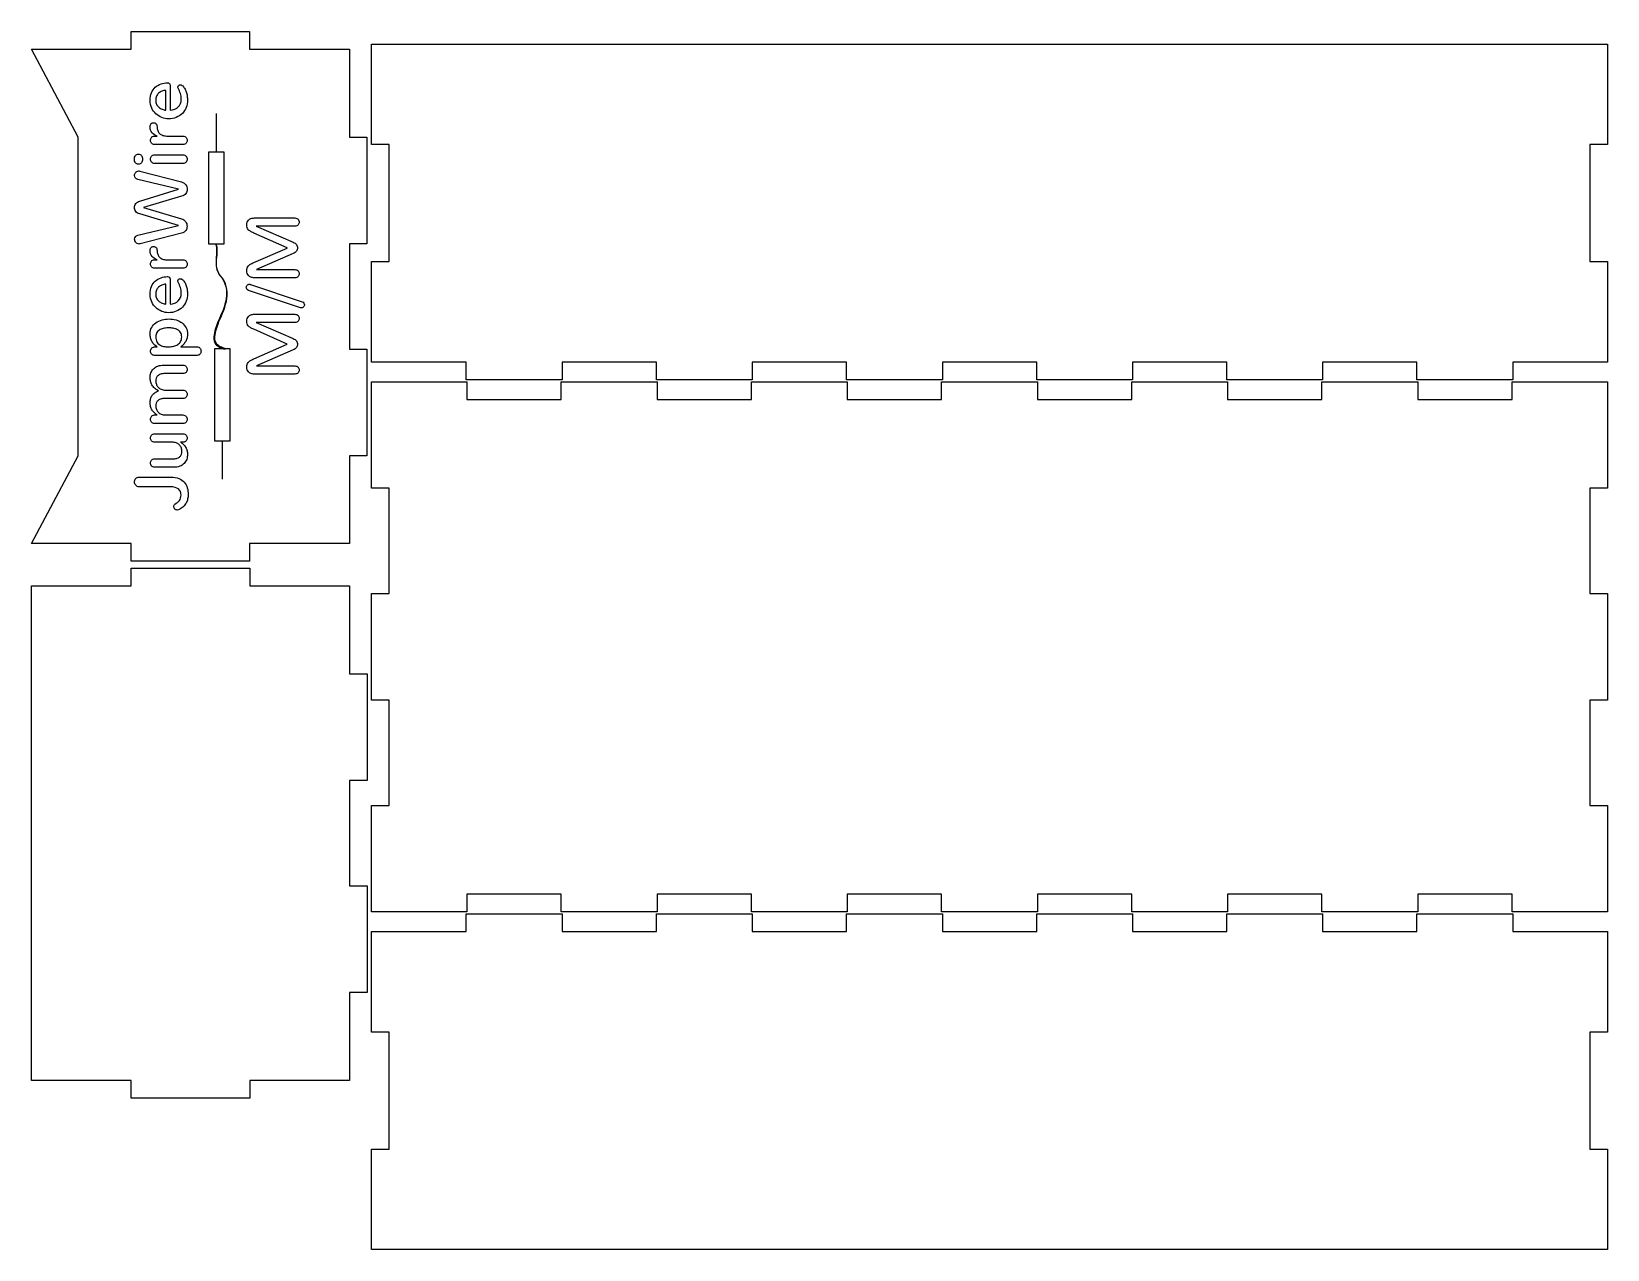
# Model space of a CAD drawing. Extents: x 4 to 361, y 20 to 295.
import ezdxf

# ---------------------------------------------------------------- set-up
doc = ezdxf.new("R2010")
doc.units = 0
doc.layers.add('Layer_1', color=7, linetype='CONTINUOUS')

msp = doc.modelspace()

# ---------------------------------------------------------------- linework, layer by layer
at = {"layer": 'Layer_1', "color": 7}
for points in [[(3.970833, 291.375004), (26.5525, 291.375004), (26.5525, 295.375004), (53.389166, 295.375004), (53.389166, 291.375004), (75.970833, 291.375004), (75.970833, 271.460004), (79.970833, 271.460004), (79.970833, 247.290004), (75.970833, 247.290004), (75.970833, 223.460004), (79.970833, 223.460004), (79.970833, 199.290004), (75.970833, 199.290004), (75.970833, 179.375004), (53.389166, 179.375004), (53.389166, 175.375004), (26.5525, 175.375004), (26.5525, 179.375004), (3.970833, 179.375004), (14.554166, 199.290004), (14.554166, 223.460004), (14.554166, 247.290004), (14.554166, 271.460004)], [(81, 292.5), (102.45346, 292.5), (124.16192, 292.5), (145.53038, 292.5), (167.23885, 292.5), (188.60731, 292.5), (210.31577, 292.5), (231.68423, 292.5), (253.39269, 292.5), (274.76115, 292.5), (296.46962, 292.5), (317.83808, 292.5), (339.54654, 292.5), (361, 292.5), (361, 269.748333), (357, 269.748333), (357, 243.251667), (361, 243.251667), (361, 220.5), (339.54654, 220.5), (339.54654, 216.5), (317.83808, 216.5), (317.83808, 220.5), (296.46962, 220.5), (296.46962, 216.5), (274.76115, 216.5), (274.76115, 220.5), (253.39269, 220.5), (253.39269, 216.5), (231.68423, 216.5), (231.68423, 220.5), (210.31577, 220.5), (210.31577, 216.5), (188.60731, 216.5), (188.60731, 220.5), (167.23885, 220.5), (167.23885, 216.5), (145.53038, 216.5), (145.53038, 220.5), (124.16192, 220.5), (124.16192, 216.5), (102.45346, 216.5), (102.45346, 220.5), (81, 220.5), (81, 243.251667), (85, 243.251667), (85, 269.748333), (81, 269.748333)], [(81, 216), (102.62346, 216), (102.62346, 212), (123.99192, 212), (123.99192, 216), (145.70038, 216), (145.70038, 212), (167.06885, 212), (167.06885, 216), (188.77731, 216), (188.77731, 212), (210.14577, 212), (210.14577, 216), (231.85423, 216), (231.85423, 212), (253.22269, 212), (253.22269, 216), (274.93115, 216), (274.93115, 212), (296.29962, 212), (296.29962, 216), (318.00808, 216), (318.00808, 212), (339.37654, 212), (339.37654, 216), (361, 216), (361, 191.915), (357, 191.915), (357, 168.085), (361, 168.085), (361, 143.915), (357, 143.915), (357, 120.085), (361, 120.085), (361, 96), (339.37654, 96), (339.37654, 100), (318.00808, 100), (318.00808, 96), (296.29962, 96), (296.29962, 100), (274.93115, 100), (274.93115, 96), (253.22269, 96), (253.22269, 100), (231.85423, 100), (231.85423, 96), (210.14577, 96), (210.14577, 100), (188.77731, 100), (188.77731, 96), (167.06885, 96), (167.06885, 100), (145.70038, 100), (145.70038, 96), (123.99192, 96), (123.99192, 100), (102.62346, 100), (102.62346, 96), (81, 96), (81, 120.085), (85, 120.085), (85, 143.915), (81, 143.915), (81, 168.085), (85, 168.085), (85, 191.915), (81, 191.915)], [(4.00007, 169.787503), (26.58174, 169.787503), (26.58174, 173.787503), (53.4184, 173.787503), (53.4184, 169.787503), (76.00007, 169.787503), (76.00007, 149.872503), (80.00007, 149.872503), (80.00007, 125.702503), (76.00007, 125.702503), (76.00007, 101.872503), (80.00007, 101.872503), (80.00007, 77.702503), (76.00007, 77.702503), (76.00007, 57.787503), (53.4184, 57.787503), (53.4184, 53.787503), (26.58174, 53.787503), (26.58174, 57.787503), (4.00007, 57.787503), (4.00007, 77.702503), (4.00007, 101.872503), (4.00007, 125.702503), (4.00007, 149.872503)], [(81, 91.5), (102.45346, 91.5), (102.45346, 95.5), (124.16192, 95.5), (124.16192, 91.5), (145.53038, 91.5), (145.53038, 95.5), (167.23885, 95.5), (167.23885, 91.5), (188.60731, 91.5), (188.60731, 95.5), (210.31577, 95.5), (210.31577, 91.5), (231.68423, 91.5), (231.68423, 95.5), (253.39269, 95.5), (253.39269, 91.5), (274.76115, 91.5), (274.76115, 95.5), (296.46962, 95.5), (296.46962, 91.5), (317.83808, 91.5), (317.83808, 95.5), (339.54654, 95.5), (339.54654, 91.5), (361, 91.5), (361, 68.74833), (357, 68.74833), (357, 42.25167), (361, 42.25167), (361, 19.5), (339.54654, 19.5), (317.83808, 19.5), (296.46962, 19.5), (274.76115, 19.5), (253.39269, 19.5), (231.68423, 19.5), (210.31577, 19.5), (188.60731, 19.5), (167.23885, 19.5), (145.53038, 19.5), (124.16192, 19.5), (102.45346, 19.5), (81, 19.5), (81, 42.25167), (85, 42.25167), (85, 68.74833), (81, 68.74833)]]:
    msp.add_lwpolyline(points, close=True, dxfattribs=at)
at = {"layer": 'Layer_1', "color": 3}
for points in [[(34.804017, 283.766052)], [(47.57193, 268.146957), (47.57193, 247.207002), (44.170144, 247.207002), (44.170144, 268.146957)], [(28.18943, 267.614895)], [(34.804017, 239.857627)], [(35.101674, 223.964462)], [(45.493069, 202.603045), (45.493069, 223.543), (48.894855, 223.543), (48.894855, 202.603045)]]:
    msp.add_lwpolyline(points, close=True, dxfattribs=at)
for points in [[(35.366257, 283.179004), (35.366257, 277.54834)], [(34.374069, 277.564877), (34.374069, 282.046257)], [(34.589043, 271.705219), (38.29321, 271.705219)], [(38.29321, 269.762188), (31.843991, 269.762155)], [(31.893601, 267.441258), (38.251869, 267.441258)], [(38.251869, 265.498227), (31.893601, 265.498229)], [(28.503633, 256.959631), (37.251419, 259.679878), (28.073685, 261.854422)], [(28.503637, 263.764385), (37.970759, 261.292184)], [(37.970761, 258.075843), (29.363523, 255.487882)], [(28.057149, 249.228837), (37.267956, 251.428186), (28.503633, 254.049214)], [(29.363523, 255.487882), (37.970749, 252.941267)], [(54.507211, 253.143014), (63.651872, 253.143014)], [(63.651872, 251.290937), (54.854477, 251.290937), (63.263266, 247.628111)], [(37.970751, 249.716658), (28.569775, 247.277531)], [(61.915539, 246.387871), (54.333574, 249.736504)], [(54.350114, 243.047519), (61.915543, 246.338274), (61.915539, 246.387871)], [(34.589043, 243.67923), (38.29321, 243.67923)], [(63.263268, 245.098033), (54.904088, 241.443476), (63.651874, 241.443476)], [(38.29321, 241.736199), (31.843991, 241.736165)], [(35.366257, 239.27058), (35.366257, 233.639916)], [(63.651874, 239.599667), (54.507213, 239.599667)], [(34.374069, 233.656452), (34.374069, 238.137832)], [(64.875564, 232.826356), (53.126411, 236.737228)], [(53.564628, 238.084915), (65.313781, 234.149238)], [(54.507211, 231.328118), (63.651872, 231.328118)], [(63.651872, 229.476041), (54.854477, 229.476041), (63.263266, 225.813216)], [(61.915539, 224.572975), (54.333574, 227.921608)], [(31.769577, 223.956166), (32.431036, 223.956164)], [(41.45994, 222.021403), (31.85226, 222.021403)], [(37.764042, 223.956164), (41.45994, 223.956164)], [(47.796276, 223.416982), (47.836516, 223.499145), (47.836522, 223.499145)], [(47.836522, 223.499145), (47.876762, 223.581309)], [(54.350114, 221.232624), (61.915543, 224.523379), (61.915539, 224.572975)], [(63.263268, 223.283138), (54.904088, 219.628581), (63.651874, 219.628581)], [(38.28494, 217.877405), (33.977194, 217.877363)], [(33.993729, 219.820436), (38.28494, 219.820436)], [(63.651874, 217.784773), (54.507213, 217.784773)], [(38.276673, 212.230168), (33.977194, 212.230168)], [(34.398874, 214.164929), (38.276673, 214.164929)], [(34.299655, 208.526002), (38.284942, 208.526002)], [(38.284942, 206.582971), (31.843991, 206.582971)], [(31.86053, 204.278624), (38.284942, 204.278608)], [(36.044254, 202.343863), (31.86053, 202.343863)], [(38.334553, 202.343845), (37.714436, 202.343845)], [(31.868798, 198.606623), (36.217886, 198.606623)], [(36.184814, 196.663572), (31.868798, 196.663572)], [(28.379604, 194.46673), (35.548158, 194.46673)], [(35.39933, 192.24256), (28.379604, 192.24255)]]:
    msp.add_lwpolyline(points, dxfattribs=at)
for points in [[(31.157728, 281.517094), (31.372702, 282.013188), (31.659334, 282.423843), (32.017624, 282.74906)], [(32.017624, 282.74906), (32.375914, 283.079789), (32.805862, 283.327836), (33.307468, 283.493201)], [(33.307468, 283.493201), (33.803562, 283.664078), (34.302412, 283.755028), (34.804017, 283.766052)], [(34.804017, 283.766048), (34.952846, 283.766048), (35.085137, 283.716439), (35.200892, 283.61722)], [(35.200892, 283.61722), (35.311135, 283.523513), (35.366257, 283.377441), (35.366257, 283.179004)], [(37.119125, 282.806934), (37.119125, 282.955762), (37.174247, 283.074273), (37.28449, 283.162468)], [(37.193535, 282.525814), (37.143928, 282.625033), (37.119125, 282.718739), (37.119125, 282.806934)], [(37.697897, 281.310384), (37.571118, 281.707259), (37.402997, 282.112403), (37.193535, 282.525814)], [(37.28449, 283.162468), (37.394733, 283.256175), (37.521513, 283.303028), (37.664829, 283.303028)], [(37.664829, 283.303028), (37.725462, 283.303028), (37.791608, 283.292005), (37.863266, 283.269958)], [(37.863266, 283.269958), (37.929413, 283.253425), (37.992802, 283.223108), (38.053435, 283.179008)], [(38.053435, 283.179008), (38.279434, 283.002619), (38.472359, 282.784889), (38.632211, 282.525818)], [(38.632211, 282.525818), (38.792064, 282.272259), (38.921599, 281.996651), (39.020818, 281.698995)], [(30.835268, 279.76423), (30.835268, 280.442225), (30.942755, 281.026513), (31.157728, 281.517094)], [(31.207338, 278.019633), (30.959291, 278.521239), (30.835268, 279.102771), (30.835268, 279.76423)], [(32.290476, 280.715072), (32.180233, 280.444977), (32.125111, 280.13354), (32.125111, 279.780762)], [(32.125111, 279.780762), (32.125111, 279.461057), (32.182989, 279.168913), (32.298744, 278.90433)], [(32.770033, 281.409603), (32.555059, 281.22219), (32.395207, 280.990679), (32.290476, 280.715072)], [(32.298744, 278.90433), (32.414499, 278.645259), (32.58262, 278.41926), (32.803106, 278.226335)], [(33.53071, 281.856087), (33.233054, 281.751356), (32.979495, 281.602528), (32.770033, 281.409603)], [(34.374069, 282.046257), (34.109486, 282.02421), (33.828366, 281.96082), (33.53071, 281.856087)], [(37.226608, 278.284213), (37.667581, 278.730697), (37.888067, 279.317741), (37.888067, 280.045345)], [(37.888067, 280.045345), (37.888067, 280.49183), (37.824677, 280.913509), (37.697897, 281.310384)], [(39.310202, 279.85518), (39.310202, 279.254355), (39.210983, 278.694872), (39.012546, 278.17673)], [(39.020818, 281.698995), (39.120037, 281.401339), (39.191695, 281.092659), (39.235792, 280.772954)], [(39.235792, 280.772954), (39.285399, 280.458761), (39.310202, 280.152836), (39.310202, 279.85518)], [(32.149916, 276.738058), (31.764065, 277.096348), (31.449873, 277.52354), (31.207338, 278.019633)], [(33.505905, 275.902967), (32.987763, 276.106916), (32.535767, 276.38528), (32.149916, 276.738058)], [(32.803106, 278.226335), (33.023592, 278.038922), (33.279907, 277.887337), (33.572051, 277.771582)], [(35.035528, 275.597042), (34.533922, 275.597042), (34.024048, 275.699017), (33.505905, 275.902967)], [(33.572051, 277.771582), (33.864195, 277.655827), (34.131534, 277.586926), (34.374069, 277.564877)], [(36.755319, 275.919503), (36.198592, 275.704529), (35.625328, 275.597042), (35.035528, 275.597042)], [(35.366257, 277.54834), (36.165519, 277.597947), (36.785636, 277.843238), (37.226608, 278.284213)], [(38.15265, 276.82074), (37.772311, 276.440401), (37.306534, 276.139989), (36.755319, 275.919503)], [(39.012546, 278.17673), (38.814109, 277.658587), (38.527477, 277.206591), (38.15265, 276.82074)], [(45.87104, 268.146952), (45.87104, 271.031209), (45.87104, 273.915778), (45.87104, 276.800658)], [(30.835268, 273.871495), (30.835268, 274.009299), (30.860071, 274.130566), (30.909678, 274.235297)], [(31.298288, 272.432824), (30.989608, 272.791113), (30.835268, 273.27067), (30.835268, 273.871495)], [(30.909678, 274.235297), (30.953771, 274.34554), (31.011649, 274.436491), (31.08331, 274.508149)], [(30.992364, 271.085069), (31.025437, 271.195312), (31.077803, 271.294531), (31.14946, 271.382726)], [(31.08331, 274.508149), (31.154968, 274.579807), (31.23765, 274.632172), (31.331357, 274.665245)], [(31.14946, 271.382726), (31.215607, 271.47092), (31.303801, 271.542578), (31.414044, 271.597699)], [(32.45584, 271.705219), (31.987307, 271.831999), (31.601457, 272.074534), (31.298288, 272.432824)], [(31.331357, 274.665245), (31.425064, 274.703832), (31.521526, 274.723125), (31.620745, 274.723125)], [(31.414044, 271.597699), (31.518775, 271.658332), (31.642798, 271.691406), (31.786114, 271.696919)], [(31.620745, 274.723125), (31.719964, 274.723125), (31.816426, 274.703832), (31.910133, 274.665245)], [(31.786114, 271.696919), (31.791647, 271.696919), (31.827476, 271.696919), (31.893601, 271.696919)], [(31.893601, 271.696919), (31.959748, 271.702452), (32.036918, 271.705219), (32.125111, 271.705219)], [(31.910133, 274.665245), (32.00384, 274.632172), (32.089278, 274.57705), (32.166448, 274.499881)], [(32.125111, 271.705219), (32.207794, 271.705219), (32.282208, 271.705219), (32.348353, 271.705219)], [(32.166448, 274.499881), (32.238106, 274.428223), (32.29874, 274.334516), (32.348349, 274.218761)], [(32.348349, 274.218761), (32.392449, 274.108518), (32.414499, 273.978982), (32.414499, 273.830154)], [(32.348353, 271.705219), (32.4145, 271.705219), (32.450329, 271.705219), (32.45584, 271.705219)], [(32.414499, 273.830154), (32.414499, 273.510449), (32.461352, 273.218305), (32.555059, 272.953722)], [(32.555059, 272.953722), (32.648766, 272.694651), (32.792082, 272.471408), (32.985007, 272.283995)], [(32.985007, 272.283995), (33.17242, 272.102094), (33.39015, 271.958779), (33.638197, 271.854048)], [(33.638197, 271.854048), (33.886244, 271.754829), (34.203192, 271.705219), (34.589043, 271.705219)], [(38.29321, 271.705219), (38.44755, 271.705219), (38.582598, 271.674902), (38.698353, 271.614269)], [(38.698353, 271.614269), (38.808596, 271.559149), (38.902303, 271.484735), (38.979473, 271.391027)], [(38.979473, 271.391027), (39.056643, 271.302832), (39.114521, 271.198101), (39.153106, 271.076834)], [(30.934484, 270.746072), (30.934484, 270.861827), (30.953777, 270.974826), (30.992364, 271.085069)], [(30.992364, 270.38227), (30.953777, 270.503537), (30.934484, 270.624805), (30.934484, 270.746072)], [(31.165997, 270.068077), (31.088827, 270.161784), (31.030949, 270.266515), (30.992364, 270.38227)], [(31.447116, 269.844835), (31.331361, 269.905468), (31.237655, 269.979882), (31.165997, 270.068077)], [(31.843991, 269.762155), (31.695163, 269.762155), (31.562871, 269.789715), (31.447116, 269.844835)], [(38.698353, 269.844868), (38.582598, 269.789748), (38.44755, 269.762188), (38.29321, 269.762188)], [(38.987741, 270.059842), (38.910571, 269.971647), (38.814108, 269.899989), (38.698353, 269.844868)], [(39.153106, 270.365766), (39.114519, 270.255523), (39.059398, 270.153549), (38.987741, 270.059842)], [(39.153106, 271.076834), (39.191693, 270.961079), (39.210986, 270.842567), (39.210986, 270.7213)], [(39.210986, 270.7213), (39.210986, 270.600033), (39.191693, 270.481521), (39.153106, 270.365766)], [(27.263393, 266.47388), (27.263393, 266.639245), (27.288196, 266.790829), (27.337803, 266.928633)], [(27.337803, 266.010859), (27.288196, 266.154175), (27.263393, 266.308515), (27.263393, 266.47388)], [(27.337803, 266.928633), (27.381903, 267.071949), (27.445293, 267.193216), (27.527972, 267.292435)], [(27.527972, 265.638789), (27.44529, 265.74352), (27.3819, 265.867543), (27.337803, 266.010859)], [(27.527972, 267.292435), (27.610655, 267.391654), (27.709873, 267.468824), (27.825628, 267.523945)], [(27.825628, 265.39901), (27.709873, 265.459643), (27.610655, 265.53957), (27.527972, 265.638789)], [(27.825628, 267.523945), (27.935871, 267.584578), (28.057139, 267.614895), (28.18943, 267.614895)], [(28.18943, 265.31633), (28.057139, 265.31633), (27.935871, 265.34389), (27.825628, 265.39901)], [(28.561501, 265.39901), (28.445746, 265.34389), (28.321722, 265.31633), (28.18943, 265.31633)], [(28.189434, 267.614896), (28.45953, 267.614896), (28.682772, 267.507409), (28.859161, 267.292435)], [(28.850889, 265.638789), (28.768206, 265.53957), (28.671744, 265.459644), (28.561501, 265.39901)], [(29.049326, 266.002591), (28.999719, 265.864787), (28.933574, 265.74352), (28.850889, 265.638789)], [(28.859161, 267.292435), (29.030038, 267.077461), (29.115476, 266.801853), (29.115476, 266.465612)], [(29.115476, 266.465612), (29.115476, 266.300247), (29.093426, 266.145907), (29.049326, 266.002591)], [(30.934482, 266.473878), (30.934482, 266.595145), (30.956532, 266.713657), (31.000632, 266.829412)], [(31.000632, 266.110076), (30.956532, 266.231343), (30.934482, 266.352611), (30.934482, 266.473878)], [(31.000632, 266.829412), (31.039219, 266.945167), (31.099852, 267.047142), (31.182533, 267.135336)], [(31.182533, 265.795883), (31.099851, 265.88959), (31.039217, 265.994321), (31.000632, 266.110076)], [(31.182533, 267.135336), (31.259703, 267.229043), (31.358922, 267.303457), (31.480189, 267.358578)], [(31.480189, 265.580909), (31.358922, 265.636029), (31.259703, 265.707687), (31.182533, 265.795883)], [(31.480189, 267.358578), (31.595944, 267.413698), (31.733748, 267.441258), (31.893601, 267.441258)], [(31.893601, 265.498229), (31.733748, 265.498229), (31.595944, 265.525789), (31.480189, 265.580909)], [(38.251869, 267.441258), (38.411721, 267.441258), (38.552281, 267.410941), (38.673548, 267.350308)], [(38.673548, 265.580907), (38.552281, 265.525787), (38.411721, 265.498227), (38.251869, 265.498227)], [(38.673548, 267.350308), (38.789303, 267.295188), (38.888522, 267.220774), (38.971205, 267.127066)], [(38.979473, 265.795881), (38.89679, 265.707687), (38.794815, 265.636029), (38.673548, 265.580907)], [(38.971205, 267.127066), (39.048375, 267.038871), (39.109009, 266.93414), (39.153106, 266.812873)], [(39.153106, 266.101806), (39.114519, 265.986051), (39.056642, 265.884076), (38.979473, 265.795881)], [(39.153106, 266.812873), (39.191693, 266.697118), (39.210986, 266.578607), (39.210986, 266.45734)], [(39.210986, 266.45734), (39.210986, 266.336072), (39.191693, 266.217561), (39.153106, 266.101806)], [(27.321276, 262.755659), (27.321276, 262.882438), (27.343326, 263.006462), (27.387426, 263.127729)], [(27.503177, 262.185151), (27.38191, 262.36154), (27.321276, 262.551709), (27.321276, 262.755659)], [(27.387426, 263.127729), (27.431526, 263.254508), (27.494916, 263.367508), (27.577595, 263.466727)], [(28.073685, 261.854422), (27.809102, 261.904029), (27.618932, 262.014272), (27.503177, 262.185151)], [(27.577595, 263.466727), (27.654766, 263.565946), (27.751228, 263.645872), (27.866983, 263.706505)], [(27.866983, 263.706505), (27.977226, 263.767138), (28.104006, 263.797455), (28.247322, 263.797455)], [(28.247322, 263.797455), (28.335517, 263.797455), (28.420955, 263.786432), (28.503637, 263.764385)], [(37.970759, 261.292184), (38.180221, 261.242577), (38.364878, 261.162651), (38.52473, 261.052406)], [(38.52473, 261.052406), (38.679071, 260.942163), (38.811362, 260.812627), (38.921605, 260.663799)], [(38.921605, 260.663799), (39.026336, 260.520483), (39.106263, 260.360631), (39.161384, 260.184242)], [(38.533001, 258.307354), (38.373148, 258.202623), (38.185735, 258.125453), (37.970761, 258.075843)], [(38.929875, 258.679424), (38.819632, 258.536108), (38.687341, 258.412085), (38.533001, 258.307354)], [(39.169654, 259.142445), (39.114534, 258.97708), (39.034608, 258.82274), (38.929875, 258.679424)], [(39.161384, 260.184242), (39.216504, 260.013365), (39.244064, 259.839732), (39.244064, 259.663343)], [(39.244064, 259.663343), (39.244064, 259.486954), (39.219261, 259.313322), (39.169654, 259.142445)], [(27.313012, 255.496154), (27.313012, 255.656007), (27.337815, 255.813103), (27.387422, 255.967443)], [(27.387422, 255.024865), (27.337815, 255.179205), (27.313012, 255.336301), (27.313012, 255.496154)], [(27.387422, 255.967443), (27.437029, 256.121784), (27.511443, 256.2651), (27.610664, 256.397391)], [(27.610664, 254.594917), (27.511445, 254.727209), (27.437031, 254.870525), (27.387422, 255.024865)], [(27.610664, 256.397391), (27.709883, 256.529683), (27.833906, 256.645438), (27.982735, 256.744657)], [(27.982735, 254.25592), (27.833906, 254.355139), (27.709883, 254.468138), (27.610664, 254.594917)], [(27.982735, 256.744657), (28.131563, 256.843876), (28.305196, 256.915534), (28.503633, 256.959631)], [(28.503633, 254.049214), (28.305196, 254.093314), (28.131563, 254.162216), (27.982735, 254.25592)], [(37.970749, 252.941267), (38.169186, 252.897167), (38.345575, 252.819997), (38.499916, 252.709757)], [(38.532991, 249.948169), (38.373138, 249.843438), (38.185725, 249.766267), (37.970751, 249.716658)], [(38.499916, 252.709757), (38.648744, 252.599514), (38.778279, 252.467222), (38.888522, 252.312882)], [(38.913329, 250.311971), (38.81411, 250.174167), (38.687331, 250.0529), (38.532991, 249.948169)], [(38.888522, 252.312882), (38.993253, 252.158542), (39.07318, 251.990421), (39.128301, 251.80852)], [(39.136571, 250.758455), (39.086964, 250.598602), (39.01255, 250.449774), (38.913329, 250.311971)], [(39.128301, 251.80852), (39.183421, 251.632131), (39.210981, 251.45023), (39.210981, 251.262817)], [(39.210981, 251.262817), (39.210981, 251.09194), (39.186178, 250.92382), (39.136571, 250.758455)], [(52.721273, 251.563782), (52.721273, 251.773244), (52.754346, 251.971682), (52.820493, 252.159095)], [(52.795683, 250.985006), (52.746076, 251.155883), (52.721273, 251.348808), (52.721273, 251.563782)], [(53.060266, 250.521985), (52.933487, 250.665301), (52.845292, 250.819641), (52.795683, 250.985006)], [(52.820493, 252.159095), (52.88664, 252.35202), (52.99137, 252.520141), (53.134685, 252.663457)], [(53.55636, 250.116842), (53.346898, 250.243621), (53.181533, 250.378669), (53.060266, 250.521985)], [(53.134685, 252.663457), (53.278001, 252.812285), (53.462658, 252.92804), (53.688657, 253.010722)], [(54.333574, 249.736504), (54.019381, 249.863283), (53.76031, 249.990063), (53.55636, 250.116842)], [(53.688657, 253.010722), (53.914655, 253.098917), (54.187506, 253.143014), (54.507211, 253.143014)], [(63.651872, 253.143014), (63.811725, 253.143014), (63.952285, 253.115454), (64.073552, 253.060334)], [(64.073552, 251.365347), (63.952285, 251.31574), (63.811725, 251.290937), (63.651872, 251.290937)], [(64.073552, 253.060334), (64.189307, 253.010727), (64.288526, 252.941825), (64.371208, 252.853628)], [(64.371208, 251.580321), (64.288526, 251.492126), (64.189307, 251.420468), (64.073552, 251.365347)], [(64.371208, 252.853628), (64.448379, 252.765433), (64.509012, 252.663458), (64.553109, 252.547703)], [(64.553109, 251.869709), (64.509009, 251.764978), (64.448375, 251.668515), (64.371208, 251.580321)], [(64.553109, 252.547703), (64.591696, 252.43746), (64.610989, 252.324461), (64.610989, 252.208706)], [(64.610989, 252.208706), (64.610989, 252.092951), (64.591696, 251.979952), (64.553109, 251.869709)], [(27.337813, 248.344136), (27.337813, 248.548086), (27.395691, 248.732743), (27.511446, 248.898108)], [(27.412223, 247.947261), (27.362616, 248.079553), (27.337813, 248.211845), (27.337813, 248.344136)], [(27.602392, 247.591727), (27.51971, 247.696458), (27.45632, 247.81497), (27.412223, 247.947261)], [(27.511446, 248.898108), (27.621689, 249.068985), (27.80359, 249.179228), (28.057149, 249.228837)], [(27.908317, 247.343681), (27.78705, 247.409828), (27.685075, 247.49251), (27.602392, 247.591727)], [(28.305192, 247.244461), (28.156363, 247.244461), (28.024072, 247.277534), (27.908317, 247.343681)], [(28.569775, 247.277531), (28.487092, 247.255484), (28.398898, 247.244461), (28.305192, 247.244461)], [(30.909678, 246.209308), (30.953771, 246.319551), (31.011649, 246.410501), (31.08331, 246.482159)], [(31.08331, 246.482159), (31.154968, 246.553817), (31.23765, 246.606183), (31.331357, 246.639256)], [(31.331357, 246.639256), (31.425064, 246.677843), (31.521526, 246.697136), (31.620745, 246.697136)], [(31.620745, 246.697136), (31.719964, 246.697136), (31.816426, 246.677843), (31.910133, 246.639256)], [(31.910133, 246.639256), (32.00384, 246.606183), (32.089278, 246.551061), (32.166448, 246.473891)], [(32.166448, 246.473891), (32.238106, 246.402233), (32.29874, 246.308526), (32.348349, 246.192771)], [(45.865243, 243.650289), (45.956453, 245.344347), (46.096694, 246.114233), (45.757638, 247.207)], [(45.757638, 247.207), (46.094346, 246.121801), (45.947666, 245.336516), (45.836428, 243.651024)], [(63.263266, 247.628111), (63.417606, 247.572991), (63.552654, 247.498577), (63.668409, 247.404869)], [(63.668409, 247.404869), (63.784164, 247.316674), (63.883383, 247.2147), (63.966065, 247.098945)], [(63.966065, 247.098945), (64.043235, 246.98319), (64.103869, 246.859166), (64.147966, 246.726874)], [(64.147966, 246.726874), (64.186553, 246.600095), (64.205846, 246.470559), (64.205846, 246.338268)], [(30.835268, 245.845506), (30.835268, 245.98331), (30.860071, 246.104577), (30.909678, 246.209308)], [(31.298288, 244.406834), (30.989608, 244.765124), (30.835268, 245.244681), (30.835268, 245.845506)], [(30.934484, 242.720082), (30.934484, 242.835837), (30.953777, 242.948837), (30.992364, 243.05908)], [(30.992364, 243.05908), (31.025437, 243.169323), (31.077803, 243.268541), (31.14946, 243.356736)], [(31.14946, 243.356736), (31.215607, 243.444931), (31.303801, 243.516589), (31.414044, 243.57171)], [(32.45584, 243.67923), (31.987307, 243.806009), (31.601457, 244.048544), (31.298288, 244.406834)], [(31.414044, 243.57171), (31.518775, 243.632343), (31.642798, 243.665417), (31.786114, 243.67093)], [(31.786114, 243.67093), (31.791647, 243.67093), (31.827476, 243.67093), (31.893601, 243.67093)], [(31.893601, 243.67093), (31.959748, 243.676463), (32.036918, 243.67923), (32.125111, 243.67923)], [(32.125111, 243.67923), (32.207794, 243.67923), (32.282208, 243.67923), (32.348353, 243.67923)], [(32.348349, 246.192771), (32.392449, 246.082528), (32.414499, 245.952993), (32.414499, 245.804165)], [(32.348353, 243.67923), (32.4145, 243.67923), (32.450329, 243.67923), (32.45584, 243.67923)], [(32.414499, 245.804165), (32.414499, 245.48446), (32.461352, 245.192315), (32.555059, 244.927732)], [(32.555059, 244.927732), (32.648766, 244.668661), (32.792082, 244.445419), (32.985007, 244.258006)], [(32.985007, 244.258006), (33.17242, 244.076105), (33.39015, 243.932789), (33.638197, 243.828058)], [(33.638197, 243.828058), (33.886244, 243.728839), (34.203192, 243.67923), (34.589043, 243.67923)], [(38.29321, 243.67923), (38.44755, 243.67923), (38.582598, 243.648913), (38.698353, 243.58828)], [(38.698353, 243.58828), (38.808596, 243.53316), (38.902303, 243.458746), (38.979473, 243.365038)], [(38.979473, 243.365038), (39.056643, 243.276844), (39.114521, 243.172113), (39.153106, 243.050846)], [(39.153106, 243.050846), (39.191693, 242.935091), (39.210986, 242.816579), (39.210986, 242.695312)], [(45.836428, 243.651024), (45.799418, 243.090192), (45.784948, 242.475072), (45.897008, 241.860978)], [(45.948853, 241.865153), (45.828817, 242.476061), (45.835034, 243.089206), (45.865243, 243.650289)], [(53.564632, 242.66718), (53.774094, 242.793959), (54.035921, 242.920739), (54.350114, 243.047519)], [(63.982604, 245.610664), (63.828263, 245.384665), (63.588485, 245.213788), (63.263268, 245.098033)], [(64.205846, 246.338268), (64.205846, 246.084709), (64.131432, 245.842174), (63.982604, 245.610664)], [(30.992364, 242.35628), (30.953777, 242.477547), (30.934484, 242.598815), (30.934484, 242.720082)], [(31.165997, 242.042088), (31.088827, 242.135794), (31.030949, 242.240525), (30.992364, 242.35628)], [(31.447116, 241.818845), (31.331361, 241.879478), (31.237655, 241.953893), (31.165997, 242.042088)], [(31.843991, 241.736165), (31.695163, 241.736165), (31.562871, 241.763725), (31.447116, 241.818845)], [(32.017624, 238.840635), (32.375914, 239.171364), (32.805862, 239.419411), (33.307468, 239.584775)], [(33.307468, 239.584775), (33.803562, 239.755652), (34.302412, 239.846602), (34.804017, 239.857627)], [(34.804017, 239.857624), (34.952846, 239.857624), (35.085137, 239.808015), (35.200892, 239.708796)], [(35.200892, 239.708796), (35.311135, 239.615089), (35.366257, 239.469017), (35.366257, 239.27058)], [(37.119125, 238.898509), (37.119125, 239.047338), (37.174247, 239.165849), (37.28449, 239.254043)], [(37.28449, 239.254043), (37.394733, 239.34775), (37.521513, 239.394603), (37.664829, 239.394603)], [(37.664829, 239.394603), (37.725462, 239.394603), (37.791608, 239.38358), (37.863266, 239.361533)], [(37.863266, 239.361533), (37.929413, 239.345), (37.992802, 239.314683), (38.053435, 239.270583)], [(38.053435, 239.270583), (38.279434, 239.094194), (38.472359, 238.876464), (38.632211, 238.617393)], [(38.698353, 241.818879), (38.582598, 241.763759), (38.44755, 241.736199), (38.29321, 241.736199)], [(38.987741, 242.033853), (38.910571, 241.945659), (38.814108, 241.874001), (38.698353, 241.818879)], [(39.153106, 242.339778), (39.114519, 242.229535), (39.059398, 242.12756), (38.987741, 242.033853)], [(39.210986, 242.695312), (39.210986, 242.574045), (39.191693, 242.455533), (39.153106, 242.339778)], [(45.897008, 241.860978), (46.002027, 241.285432), (46.220825, 240.688336), (46.660894, 240.089114)], [(46.729944, 240.112591), (46.287194, 240.70203), (46.06131, 241.292817), (45.948853, 241.865153)], [(46.660894, 240.089114), (48.04044, 238.471124), (48.356772, 236.742052), (48.091699, 234.947889)], [(48.223426, 234.939911), (48.471665, 236.748498), (48.133876, 238.489416), (46.729944, 240.112591)], [(52.721275, 241.203704), (52.721275, 241.418678), (52.748835, 241.611603), (52.803955, 241.78248)], [(52.820495, 240.591855), (52.754348, 240.78478), (52.721275, 240.98873), (52.721275, 241.203704)], [(52.803955, 241.78248), (52.853562, 241.953357), (52.941756, 242.110453), (53.068539, 242.253769)], [(53.134687, 240.079224), (52.991372, 240.228053), (52.886641, 240.39893), (52.820495, 240.591855)], [(53.068539, 242.253769), (53.189806, 242.402597), (53.355171, 242.540401), (53.564632, 242.66718)], [(53.688659, 239.723691), (53.46266, 239.811885), (53.278003, 239.930396), (53.134687, 240.079224)], [(54.507213, 239.599667), (54.187508, 239.599667), (53.914657, 239.641008), (53.688659, 239.723691)], [(63.651874, 241.443476), (63.811727, 241.443476), (63.952287, 241.415916), (64.073554, 241.360796)], [(64.073554, 239.674077), (63.952287, 239.62447), (63.811727, 239.599667), (63.651874, 239.599667)], [(64.073554, 241.360796), (64.189309, 241.311189), (64.288528, 241.242287), (64.37121, 241.15409)], [(64.37121, 239.880783), (64.288528, 239.798101), (64.189309, 239.729199), (64.073554, 239.674077)], [(64.37121, 241.15409), (64.448381, 241.065896), (64.509014, 240.966677), (64.553111, 240.856434)], [(64.553111, 240.178439), (64.509011, 240.068196), (64.448377, 239.968978), (64.37121, 239.880783)], [(64.553111, 240.856434), (64.591698, 240.746191), (64.610991, 240.633192), (64.610991, 240.517437)], [(64.610991, 240.517437), (64.610991, 240.401682), (64.591698, 240.288682), (64.553111, 240.178439)], [(30.835268, 235.855804), (30.835268, 236.533799), (30.942755, 237.118087), (31.157728, 237.608669)], [(31.207338, 234.111208), (30.959291, 234.612814), (30.835268, 235.194346), (30.835268, 235.855804)], [(31.157728, 237.608669), (31.372702, 238.104762), (31.659334, 238.515418), (32.017624, 238.840635)], [(32.290476, 236.806648), (32.180233, 236.536552), (32.125111, 236.225115), (32.125111, 235.872338)], [(32.125111, 235.872338), (32.125111, 235.552633), (32.182989, 235.260488), (32.298744, 234.995905)], [(32.770033, 237.501179), (32.555059, 237.313766), (32.395207, 237.082255), (32.290476, 236.806648)], [(33.53071, 237.947663), (33.233054, 237.842932), (32.979495, 237.694104), (32.770033, 237.501179)], [(34.374069, 238.137832), (34.109486, 238.115785), (33.828366, 238.052396), (33.53071, 237.947663)], [(37.193535, 238.61739), (37.143928, 238.716609), (37.119125, 238.810315), (37.119125, 238.898509)], [(37.697897, 237.40196), (37.571118, 237.798835), (37.402997, 238.203978), (37.193535, 238.61739)], [(37.226608, 234.375788), (37.667581, 234.822273), (37.888067, 235.409317), (37.888067, 236.136921)], [(37.888067, 236.136921), (37.888067, 236.583406), (37.824677, 237.005085), (37.697897, 237.40196)], [(38.632211, 238.617393), (38.792064, 238.363834), (38.921599, 238.088226), (39.020818, 237.79057)], [(39.310202, 235.946755), (39.310202, 235.34593), (39.210983, 234.786447), (39.012546, 234.268304)], [(39.020818, 237.79057), (39.120037, 237.492913), (39.191695, 237.184233), (39.235792, 236.864528)], [(39.235792, 236.864528), (39.285399, 236.550335), (39.310202, 236.244411), (39.310202, 235.946755)], [(52.630318, 237.415223), (52.630318, 237.503417), (52.646855, 237.588855), (52.679928, 237.671538)], [(52.746073, 237.018348), (52.668903, 237.145127), (52.630318, 237.277419), (52.630318, 237.415223)], [(52.679928, 237.671538), (52.707488, 237.759733), (52.751585, 237.836903), (52.81222, 237.903048)], [(53.126411, 236.737228), (52.950022, 236.797861), (52.823243, 236.891568), (52.746073, 237.018348)], [(52.81222, 237.903048), (52.86734, 237.969195), (52.936242, 238.02156), (53.018925, 238.060145)], [(53.018925, 238.060145), (53.101608, 238.104238), (53.195314, 238.126285), (53.300045, 238.126285)], [(53.300045, 238.126285), (53.344145, 238.126285), (53.388242, 238.123518), (53.432337, 238.117985)], [(53.432337, 238.117985), (53.476437, 238.112452), (53.520534, 238.101428), (53.564628, 238.084915)], [(32.149916, 232.829633), (31.764065, 233.187922), (31.449873, 233.615114), (31.207338, 234.111208)], [(33.505905, 231.994541), (32.987763, 232.198491), (32.535767, 232.476855), (32.149916, 232.829633)], [(32.298744, 234.995905), (32.414499, 234.736834), (32.58262, 234.510836), (32.803106, 234.317911)], [(32.803106, 234.317911), (33.023592, 234.130498), (33.279907, 233.978913), (33.572051, 233.863158)], [(33.572051, 233.863158), (33.864195, 233.747403), (34.131534, 233.678501), (34.374069, 233.656452)], [(35.366257, 233.639916), (36.165519, 233.689523), (36.785636, 233.934813), (37.226608, 234.375788)], [(38.15265, 232.912315), (37.772311, 232.531976), (37.306534, 232.231564), (36.755319, 232.011078)], [(39.012546, 234.268304), (38.814109, 233.750162), (38.527477, 233.298166), (38.15265, 232.912315)], [(48.091699, 234.947889), (47.829865, 233.17565), (47.003102, 231.378064), (46.241108, 229.740484)], [(46.422029, 229.711032), (47.165336, 231.345826), (47.97854, 233.155758), (48.223426, 234.939911)], [(65.007856, 232.793286), (64.963756, 232.798819), (64.919659, 232.809843), (64.875564, 232.826356)], [(65.131879, 232.784986), (65.093292, 232.784986), (65.051951, 232.787753), (65.007856, 232.793286)], [(65.412999, 232.851126), (65.330317, 232.807033), (65.23661, 232.784986), (65.131879, 232.784986)], [(65.313781, 234.149238), (65.484658, 234.088605), (65.608681, 233.997654), (65.685852, 233.876387)], [(65.619705, 233.008223), (65.564585, 232.942076), (65.495683, 232.889711), (65.412999, 232.851126)], [(65.751997, 233.231465), (65.724437, 233.148783), (65.68034, 233.074369), (65.619705, 233.008223)], [(65.685852, 233.876387), (65.763022, 233.760632), (65.801607, 233.633852), (65.801607, 233.496048)], [(65.801607, 233.496048), (65.801607, 233.407854), (65.78507, 233.31966), (65.751997, 233.231465)], [(31.190801, 228.346594), (31.427824, 228.776542), (31.747529, 229.132076), (32.149916, 229.413195)], [(32.149916, 229.413195), (32.552303, 229.699827), (33.01808, 229.912045), (33.547247, 230.049849)], [(35.035528, 231.688617), (34.533922, 231.688617), (34.024048, 231.790592), (33.505905, 231.994541)], [(33.547247, 230.049849), (34.070901, 230.193165), (34.597311, 230.264823), (35.126478, 230.264823)], [(36.755319, 232.011078), (36.198592, 231.796104), (35.625328, 231.688617), (35.035528, 231.688617)], [(35.126478, 230.264823), (35.655645, 230.264823), (36.182055, 230.187653), (36.70571, 230.033313)], [(36.70571, 230.033313), (37.229365, 229.884484), (37.684117, 229.663998), (38.069968, 229.371854)], [(38.069968, 229.371854), (38.455819, 229.07971), (38.758987, 228.718664), (38.979473, 228.288716)], [(46.241108, 229.740484), (46.085847, 229.252413), (45.855509, 228.672192), (45.664019, 228.080801)], [(45.871975, 228.052789), (46.05443, 228.641454), (46.276167, 229.222204), (46.422029, 229.711032)], [(52.721273, 229.748887), (52.721273, 229.958348), (52.754346, 230.156786), (52.820493, 230.344199)], [(52.795683, 229.170111), (52.746076, 229.340988), (52.721273, 229.533913), (52.721273, 229.748887)], [(53.060266, 228.70709), (52.933487, 228.850406), (52.845292, 229.004746), (52.795683, 229.170111)], [(52.820493, 230.344199), (52.88664, 230.537124), (52.99137, 230.705245), (53.134685, 230.848561)], [(53.55636, 228.301947), (53.346898, 228.428726), (53.181533, 228.563774), (53.060266, 228.70709)], [(53.134685, 230.848561), (53.278001, 230.997389), (53.462658, 231.113144), (53.688657, 231.195827)], [(53.688657, 231.195827), (53.914655, 231.284021), (54.187506, 231.328118), (54.507211, 231.328118)], [(63.651872, 231.328118), (63.811725, 231.328118), (63.952285, 231.300558), (64.073552, 231.245438)], [(64.073552, 229.550451), (63.952285, 229.500844), (63.811725, 229.476041), (63.651872, 229.476041)], [(64.073552, 231.245438), (64.189307, 231.195831), (64.288526, 231.126929), (64.371208, 231.038732)], [(64.371208, 229.765425), (64.288526, 229.67723), (64.189307, 229.605572), (64.073552, 229.550451)], [(64.371208, 231.038732), (64.448379, 230.950538), (64.509012, 230.848563), (64.553109, 230.732808)], [(64.553109, 230.054813), (64.509009, 229.950082), (64.448375, 229.85362), (64.371208, 229.765425)], [(64.553109, 230.732808), (64.591696, 230.622565), (64.610989, 230.509565), (64.610989, 230.39381)], [(64.610989, 230.39381), (64.610989, 230.278055), (64.591696, 230.165056), (64.553109, 230.054813)], [(30.835268, 226.858313), (30.835268, 227.426064), (30.953779, 227.922158), (31.190801, 228.346594)], [(30.942755, 225.981881), (30.871097, 226.268512), (30.835268, 226.560656), (30.835268, 226.858313)], [(31.256947, 225.179862), (31.113631, 225.433421), (31.0089, 225.700761), (30.942755, 225.981881)], [(31.777846, 224.493599), (31.568384, 224.703061), (31.394751, 224.931815), (31.256947, 225.179862)], [(32.397963, 227.222146), (32.216062, 226.957563), (32.125111, 226.621321), (32.125111, 226.213422)], [(32.125111, 226.213422), (32.125111, 225.766937), (32.199525, 225.397623), (32.348353, 225.105479)], [(32.348353, 225.105479), (32.491669, 224.818847), (32.698375, 224.590093), (32.968471, 224.419216)], [(33.10903, 227.850531), (32.816886, 227.696191), (32.579864, 227.486729), (32.397963, 227.222146)], [(34.076413, 228.172992), (33.718123, 228.112359), (33.395662, 228.004872), (33.10903, 227.850531)], [(35.068601, 228.263942), (34.765432, 228.263942), (34.434703, 228.233625), (34.076413, 228.172992)], [(36.05252, 228.172992), (35.688718, 228.233625), (35.360745, 228.263942), (35.068601, 228.263942)], [(37.028171, 227.842263), (36.741539, 228.002116), (36.416322, 228.112359), (36.05252, 228.172992)], [(37.722702, 227.205609), (37.546313, 227.475705), (37.314803, 227.687923), (37.028171, 227.842263)], [(37.086048, 224.468826), (37.361656, 224.645215), (37.582142, 224.873969), (37.747507, 225.155089)], [(37.987285, 226.196885), (37.987285, 226.604784), (37.899091, 226.941026), (37.722702, 227.205609)], [(37.747507, 225.155089), (37.907359, 225.441721), (37.987285, 225.788986), (37.987285, 226.196885)], [(38.89679, 225.196399), (38.758986, 224.948352), (38.588109, 224.716842), (38.384159, 224.501868)], [(39.210982, 225.981881), (39.139324, 225.706273), (39.034593, 225.444446), (38.89679, 225.196399)], [(38.979473, 228.288716), (39.199959, 227.864281), (39.310202, 227.373699), (39.310202, 226.816972)], [(39.310202, 226.816972), (39.310202, 226.535852), (39.277129, 226.257488), (39.210982, 225.981881)], [(45.275172, 226.209317), (45.248412, 225.537518), (45.394718, 224.969769), (45.749731, 224.512406)], [(45.664019, 228.080801), (45.454735, 227.434458), (45.298815, 226.802934), (45.275172, 226.209317)], [(45.976852, 224.587928), (45.642871, 225.01133), (45.492531, 225.548861), (45.510867, 226.205916)], [(45.510867, 226.205916), (45.527067, 226.786355), (45.672189, 227.408209), (45.871975, 228.052789)], [(54.333574, 227.921608), (54.019381, 228.048387), (53.76031, 228.175167), (53.55636, 228.301947)], [(63.263266, 225.813216), (63.417606, 225.758096), (63.552654, 225.683682), (63.668409, 225.589974)], [(63.668409, 225.589974), (63.784164, 225.501779), (63.883383, 225.399804), (63.966065, 225.284049)], [(63.966065, 225.284049), (64.043235, 225.168294), (64.103869, 225.04427), (64.147966, 224.911979)], [(30.934484, 222.972247), (30.934484, 223.088002), (30.953777, 223.201002), (30.992364, 223.311245)], [(30.992364, 222.616713), (30.953777, 222.732468), (30.934484, 222.85098), (30.934484, 222.972247)], [(30.992364, 223.311245), (31.025437, 223.421488), (31.077803, 223.520706), (31.14946, 223.608901)], [(31.165997, 222.319057), (31.088827, 222.407252), (31.030949, 222.50647), (30.992364, 222.616713)], [(31.14946, 223.608901), (31.215607, 223.702608), (31.301045, 223.779778), (31.405775, 223.840411)], [(31.455385, 222.104083), (31.33963, 222.159203), (31.243167, 222.230861), (31.165997, 222.319057)], [(31.405775, 223.840411), (31.510506, 223.901044), (31.631774, 223.939629), (31.769577, 223.956166)], [(31.85226, 222.021403), (31.697919, 222.021403), (31.565628, 222.048963), (31.455385, 222.104083)], [(32.431036, 223.956164), (32.205037, 224.104993), (31.987307, 224.284138), (31.777846, 224.493599)], [(32.968471, 224.419216), (33.233054, 224.253851), (33.536223, 224.13534), (33.877976, 224.063682)], [(33.877976, 224.063682), (34.214217, 223.997535), (34.622117, 223.964462), (35.101674, 223.964462)], [(35.101674, 223.964464), (35.487525, 223.964464), (35.845814, 224.003049), (36.176543, 224.080219)], [(36.176543, 224.080219), (36.507272, 224.162901), (36.810441, 224.292437), (37.086048, 224.468826)], [(38.384159, 224.501868), (38.174698, 224.292406), (37.967992, 224.110505), (37.764042, 223.956164)], [(41.45994, 223.956164), (41.608769, 223.956164), (41.74106, 223.928604), (41.856815, 223.873484)], [(41.856815, 222.104083), (41.74106, 222.048963), (41.608769, 222.021403), (41.45994, 222.021403)], [(41.856815, 223.873484), (41.97257, 223.818364), (42.066277, 223.74395), (42.137935, 223.650242)], [(42.137935, 222.319057), (42.066277, 222.230863), (41.97257, 222.159205), (41.856815, 222.104083)], [(42.137935, 223.650242), (42.215105, 223.562047), (42.272983, 223.460073), (42.311568, 223.344318)], [(42.311568, 222.63325), (42.272981, 222.517495), (42.215104, 222.412764), (42.137935, 222.319057)], [(42.311568, 223.344318), (42.350155, 223.228563), (42.369448, 223.110051), (42.369448, 222.988784)], [(42.369448, 222.988784), (42.369448, 222.867517), (42.350155, 222.749005), (42.311568, 222.63325)], [(45.749731, 224.512406), (45.95415, 224.249054), (46.219801, 224.032903), (46.536677, 223.858305)], [(46.70518, 223.988814), (46.414307, 224.147756), (46.168457, 224.345021), (45.976852, 224.587928)], [(46.536677, 223.858305), (46.910618, 223.652264), (47.342604, 223.511433), (47.796276, 223.416982)], [(47.876762, 223.581309), (47.449006, 223.670365), (47.049014, 223.800933), (46.70518, 223.988814)], [(63.982604, 223.795768), (63.828263, 223.569769), (63.588485, 223.398893), (63.263268, 223.283138)], [(64.205846, 224.523372), (64.205846, 224.269813), (64.131432, 224.027278), (63.982604, 223.795768)], [(64.147966, 224.911979), (64.186553, 224.785199), (64.205846, 224.655663), (64.205846, 224.523372)], [(30.835266, 216.943092), (30.835266, 217.328943), (30.898656, 217.695501), (31.025435, 218.042767)], [(31.025435, 218.042767), (31.146702, 218.390032), (31.336872, 218.695957), (31.595943, 218.96054)], [(31.595943, 218.96054), (31.849502, 219.225123), (32.174719, 219.434585), (32.571594, 219.588926)], [(32.571594, 219.588926), (32.968469, 219.743266), (33.442514, 219.820436), (33.993729, 219.820436)], [(33.977194, 217.877363), (33.663001, 217.877363), (33.39015, 217.833266), (33.15864, 217.745072)], [(38.28494, 219.820436), (38.43928, 219.820436), (38.574328, 219.790119), (38.690083, 219.729486)], [(38.690083, 217.960085), (38.574328, 217.904965), (38.43928, 217.877405), (38.28494, 217.877405)], [(38.690083, 219.729486), (38.805838, 219.674366), (38.902301, 219.599952), (38.979471, 219.506243)], [(38.979471, 218.175059), (38.902301, 218.086864), (38.805838, 218.015206), (38.690083, 217.960085)], [(38.979471, 219.506243), (39.056641, 219.418049), (39.114519, 219.313318), (39.153104, 219.192051)], [(39.153104, 218.480983), (39.114517, 218.37074), (39.05664, 218.268765), (38.979471, 218.175059)], [(39.153104, 219.192051), (39.191691, 219.076296), (39.210984, 218.957784), (39.210984, 218.836517)], [(39.210984, 218.836517), (39.210984, 218.71525), (39.191691, 218.596738), (39.153104, 218.480983)], [(52.721275, 219.388809), (52.721275, 219.603783), (52.748835, 219.796708), (52.803955, 219.967585)], [(52.820495, 218.77696), (52.754348, 218.969885), (52.721275, 219.173835), (52.721275, 219.388809)], [(52.803955, 219.967585), (52.853562, 220.138462), (52.941756, 220.295558), (53.068539, 220.438874)], [(53.134687, 218.26433), (52.991372, 218.413158), (52.886641, 218.584035), (52.820495, 218.77696)], [(53.068539, 220.438874), (53.189806, 220.587702), (53.355171, 220.725506), (53.564632, 220.852285)], [(53.688659, 217.908796), (53.46266, 217.996991), (53.278003, 218.115502), (53.134687, 218.26433)], [(53.564632, 220.852285), (53.774094, 220.979065), (54.035921, 221.105845), (54.350114, 221.232624)], [(54.507213, 217.784773), (54.187508, 217.784773), (53.914657, 217.826114), (53.688659, 217.908796)], [(63.651874, 219.628581), (63.811727, 219.628581), (63.952287, 219.601021), (64.073554, 219.545901)], [(64.073554, 217.859183), (63.952287, 217.809576), (63.811727, 217.784773), (63.651874, 217.784773)], [(64.073554, 219.545901), (64.189309, 219.496294), (64.288528, 219.427393), (64.37121, 219.339196)], [(64.37121, 218.065888), (64.288528, 217.983206), (64.189309, 217.914304), (64.073554, 217.859183)], [(64.37121, 219.339196), (64.448381, 219.251001), (64.509014, 219.151782), (64.553111, 219.041539)], [(64.553111, 218.363545), (64.509011, 218.253302), (64.448377, 218.154083), (64.37121, 218.065888)], [(64.553111, 219.041539), (64.591698, 218.931296), (64.610991, 218.818297), (64.610991, 218.702542)], [(64.610991, 218.702542), (64.610991, 218.586787), (64.591698, 218.473788), (64.553111, 218.363545)], [(30.934486, 216.11627), (30.868339, 216.391877), (30.835266, 216.667485), (30.835266, 216.943092)], [(31.256947, 215.330788), (31.108119, 215.584347), (31.000632, 215.846174), (30.934486, 216.11627)], [(31.843991, 214.603184), (31.601456, 214.834694), (31.405775, 215.077229), (31.256947, 215.330788)], [(32.728692, 213.983067), (32.375914, 214.17048), (32.081014, 214.377185), (31.843991, 214.603184)], [(32.240866, 216.868639), (32.163696, 216.675714), (32.125111, 216.47452), (32.125111, 216.265059)], [(32.125111, 216.265059), (32.125111, 216.000476), (32.166452, 215.741404), (32.249135, 215.487845)], [(32.579864, 217.389538), (32.425523, 217.24071), (32.312524, 217.067077), (32.240866, 216.868639)], [(32.249135, 215.487845), (32.331817, 215.239798), (32.464109, 215.016556), (32.64601, 214.818119)], [(33.15864, 217.745072), (32.927129, 217.656877), (32.734204, 217.538366), (32.579864, 217.389538)], [(32.64601, 214.818119), (32.827911, 214.619681), (33.062177, 214.459828), (33.348809, 214.338561)], [(33.348809, 214.338561), (33.635441, 214.222806), (33.985463, 214.164929), (34.398874, 214.164929)], [(30.835268, 211.287624), (30.835268, 211.58528), (30.873853, 211.874668), (30.951023, 212.155788)], [(30.951023, 210.41946), (30.873853, 210.706092), (30.835268, 210.99548), (30.835268, 211.287624)], [(30.951023, 212.155788), (31.022681, 212.436908), (31.13568, 212.693223), (31.29002, 212.924733)], [(31.29002, 212.924733), (31.444361, 213.161756), (31.640042, 213.371218), (31.877064, 213.553119)], [(31.877064, 213.553119), (32.114087, 213.73502), (32.397963, 213.878336), (32.728692, 213.983067)], [(32.240866, 211.213176), (32.163696, 211.020251), (32.125111, 210.819057), (32.125111, 210.609595)], [(32.579864, 211.734074), (32.425523, 211.585246), (32.312524, 211.411613), (32.240866, 211.213176)], [(33.15864, 212.089608), (32.927129, 212.001414), (32.734204, 211.882903), (32.579864, 211.734074)], [(33.977194, 212.230168), (33.663001, 212.230168), (33.39015, 212.183315), (33.15864, 212.089608)], [(38.276673, 214.164929), (38.431014, 214.164929), (38.566062, 214.137369), (38.681817, 214.082249)], [(38.681817, 212.312848), (38.566062, 212.257728), (38.431014, 212.230168), (38.276673, 212.230168)], [(38.681817, 214.082249), (38.797572, 214.027129), (38.89679, 213.952715), (38.979473, 213.859007)], [(38.979473, 212.527822), (38.89679, 212.439628), (38.797572, 212.36797), (38.681817, 212.312848)], [(38.979473, 213.859007), (39.056643, 213.770812), (39.114521, 213.666081), (39.153106, 213.544814)], [(39.153106, 212.833747), (39.114519, 212.723504), (39.056642, 212.621529), (38.979473, 212.527822)], [(39.153106, 213.544814), (39.191693, 213.429059), (39.210986, 213.310548), (39.210986, 213.189281)], [(39.210986, 213.189281), (39.210986, 213.068014), (39.191693, 212.949502), (39.153106, 212.833747)], [(30.934484, 207.55862), (30.934484, 207.674375), (30.953777, 207.787374), (30.992364, 207.897617)], [(30.992364, 207.194818), (30.953777, 207.316085), (30.934484, 207.437353), (30.934484, 207.55862)], [(31.29002, 209.62571), (31.141192, 209.873757), (31.028193, 210.13834), (30.951023, 210.41946)], [(30.992364, 207.897617), (31.025437, 208.00786), (31.077803, 208.107079), (31.14946, 208.195273)], [(31.165997, 206.880625), (31.088827, 206.974332), (31.030949, 207.079063), (30.992364, 207.194818)], [(31.14946, 208.195273), (31.215607, 208.28898), (31.303801, 208.363394), (31.414044, 208.418516)], [(31.827455, 208.97252), (31.612481, 209.165445), (31.433336, 209.383175), (31.29002, 209.62571)], [(31.414044, 208.418516), (31.518775, 208.473636), (31.642798, 208.506709), (31.786114, 208.517736)], [(31.786114, 208.517736), (31.791647, 208.517736), (31.827476, 208.517736), (31.893601, 208.517736)], [(32.45584, 208.526036), (32.251891, 208.630767), (32.042429, 208.779595), (31.827455, 208.97252)], [(31.893601, 208.517736), (31.959748, 208.523269), (32.031406, 208.526036), (32.108575, 208.526036)], [(32.108575, 208.526036), (32.185745, 208.526036), (32.262915, 208.526036), (32.340085, 208.526036)], [(32.125111, 210.609595), (32.125111, 210.322963), (32.171964, 210.052868), (32.265671, 209.799309)], [(32.265671, 209.799309), (32.359378, 209.54575), (32.502694, 209.325264), (32.695619, 209.137851)], [(32.340085, 208.526036), (32.411743, 208.526036), (32.450328, 208.526036), (32.45584, 208.526036)], [(32.695619, 209.137851), (32.883032, 208.950438), (33.100762, 208.801609), (33.348809, 208.691366)], [(33.348809, 208.691366), (33.596856, 208.581123), (33.913804, 208.526002), (34.299655, 208.526002)], [(38.284942, 208.526002), (38.439282, 208.526002), (38.57433, 208.495685), (38.690085, 208.435052)], [(38.690085, 208.435052), (38.80584, 208.379932), (38.902303, 208.305518), (38.979473, 208.21181)], [(38.979473, 208.21181), (39.056643, 208.123615), (39.114521, 208.018884), (39.153106, 207.897617)], [(39.153106, 207.18655), (39.114519, 207.076307), (39.056642, 206.974332), (38.979473, 206.880625)], [(39.153106, 207.897617), (39.191693, 207.781862), (39.210986, 207.66335), (39.210986, 207.542083)], [(39.210986, 207.542083), (39.210986, 207.420816), (39.191693, 207.302305), (39.153106, 207.18655)], [(30.934486, 203.311243), (30.934486, 203.43251), (30.953779, 203.551022), (30.992366, 203.666777)], [(30.992366, 203.666777), (31.030953, 203.782532), (31.08883, 203.884507), (31.165999, 203.972702)], [(31.447116, 206.665651), (31.331361, 206.720771), (31.237655, 206.792429), (31.165997, 206.880625)], [(31.165999, 203.972702), (31.243169, 204.066409), (31.339632, 204.140823), (31.455387, 204.195944)], [(31.843991, 206.582971), (31.695163, 206.582971), (31.562871, 206.610531), (31.447116, 206.665651)], [(31.455387, 204.195944), (31.571142, 204.251064), (31.70619, 204.278624), (31.86053, 204.278624)], [(38.690085, 206.665651), (38.57433, 206.610531), (38.439282, 206.582971), (38.284942, 206.582971)], [(38.284942, 204.278608), (38.439282, 204.278608), (38.57433, 204.251048), (38.690085, 204.195928)], [(38.979473, 206.880625), (38.902303, 206.79243), (38.80584, 206.720772), (38.690085, 206.665651)], [(38.690085, 204.195928), (38.80584, 204.140808), (38.902303, 204.066394), (38.979473, 203.972686)], [(38.979473, 203.972686), (39.056643, 203.884491), (39.114521, 203.77976), (39.153106, 203.658493)], [(39.153106, 203.658493), (39.191693, 203.542738), (39.210986, 203.424226), (39.210986, 203.302959)], [(30.992366, 202.95571), (30.953779, 203.071465), (30.934486, 203.189976), (30.934486, 203.311243)], [(31.165999, 202.641517), (31.088829, 202.735224), (31.030951, 202.839955), (30.992366, 202.95571)], [(31.455387, 202.426543), (31.339632, 202.481663), (31.243169, 202.553321), (31.165999, 202.641517)], [(31.86053, 202.343863), (31.70619, 202.343863), (31.571142, 202.371423), (31.455387, 202.426543)], [(36.920686, 202.128889), (36.689175, 202.250156), (36.397031, 202.321814), (36.044254, 202.343863)], [(37.524267, 201.674136), (37.347878, 201.861549), (37.146684, 202.013134), (36.920686, 202.128889)], [(37.912873, 201.020946), (37.824679, 201.268993), (37.695144, 201.486723), (37.524267, 201.674136)], [(37.714436, 202.343845), (37.918385, 202.233602), (38.125091, 202.082017), (38.334553, 201.889092)], [(38.036897, 200.235464), (38.036897, 200.511072), (37.995556, 200.772899), (37.912873, 201.020946)], [(37.92941, 199.615347), (38.001068, 199.813784), (38.036897, 200.02049), (38.036897, 200.235464)], [(38.72316, 202.434795), (38.612917, 202.379675), (38.483381, 202.349358), (38.334553, 202.343845)], [(38.334553, 201.889092), (38.544015, 201.696167), (38.72316, 201.475681), (38.871988, 201.227634)], [(38.996011, 202.649769), (38.918841, 202.561574), (38.827891, 202.489916), (38.72316, 202.434795)], [(38.871988, 201.227634), (39.015304, 200.979587), (39.125547, 200.712248), (39.202717, 200.425616)], [(39.161376, 202.955694), (39.122789, 202.845451), (39.067668, 202.743476), (38.996011, 202.649769)], [(39.210986, 203.302959), (39.210986, 203.187204), (39.194449, 203.071449), (39.161376, 202.955694)], [(39.202717, 200.425616), (39.274375, 200.144496), (39.310204, 199.86062), (39.310204, 199.573988)], [(47.193959, 202.60305), (47.193959, 199.718793), (47.193959, 196.834224), (47.193959, 193.949344)], [(30.934486, 197.630974), (30.934486, 197.752241), (30.953779, 197.870753), (30.992366, 197.986508)], [(30.992366, 197.27544), (30.953779, 197.391195), (30.934486, 197.509707), (30.934486, 197.630974)], [(30.992366, 197.986508), (31.030953, 198.107775), (31.091586, 198.212506), (31.174267, 198.300701)], [(31.174267, 196.961252), (31.091585, 197.054956), (31.030951, 197.159685), (30.992366, 197.27544)], [(31.174267, 198.300701), (31.251437, 198.394408), (31.3479, 198.468822), (31.463655, 198.523943)], [(31.463655, 196.746272), (31.3479, 196.801405), (31.251437, 196.873065), (31.174267, 196.961252)], [(31.463655, 198.523943), (31.57941, 198.579063), (31.714458, 198.606623), (31.868798, 198.606623)], [(31.868798, 196.663572), (31.714458, 196.663572), (31.57941, 196.691139), (31.463655, 196.746272)], [(37.565608, 196.895082), (37.168733, 196.740742), (36.708468, 196.663572), (36.184814, 196.663572)], [(36.217886, 198.606623), (36.510031, 198.606623), (36.771858, 198.65072), (37.003368, 198.738915)], [(37.003368, 198.738915), (37.234879, 198.82711), (37.427804, 198.945621), (37.582144, 199.094449)], [(38.549527, 197.531736), (38.290456, 197.267153), (37.962483, 197.054935), (37.565608, 196.895082)], [(37.582144, 199.094449), (37.736485, 199.243277), (37.85224, 199.41691), (37.92941, 199.615347)], [(39.128303, 198.466045), (39.001524, 198.113268), (38.808598, 197.801831), (38.549527, 197.531736)], [(39.310204, 199.573988), (39.310204, 199.188137), (39.24957, 198.818823), (39.128303, 198.466045)], [(27.321266, 193.35881), (27.321266, 193.49661), (27.343316, 193.631657), (27.387416, 193.76395)], [(27.387416, 192.9454), (27.343316, 193.0832), (27.321266, 193.221003), (27.321266, 193.35881)], [(27.387416, 193.76395), (27.431516, 193.896243), (27.497662, 194.014757), (27.585854, 194.11949)], [(27.585854, 192.58986), (27.497659, 192.694593), (27.431513, 192.813107), (27.387416, 192.9454)], [(27.585854, 194.11949), (27.674048, 194.224217), (27.784291, 194.306897), (27.916583, 194.36753)], [(27.916583, 194.36753), (28.048874, 194.433663), (28.203215, 194.46673), (28.379604, 194.46673)], [(35.548158, 194.46673), (36.253713, 194.46673), (36.854538, 194.359243), (37.350632, 194.14427)], [(37.350632, 194.14427), (37.846725, 193.93481), (38.251868, 193.648177), (38.566061, 193.28437)], [(38.566061, 193.28437), (38.880254, 192.92057), (39.109008, 192.498893), (39.252324, 192.01934)], [(27.916583, 192.33355), (27.784291, 192.399683), (27.674048, 192.48512), (27.585854, 192.58986)], [(28.379604, 192.24255), (28.203215, 192.24255), (28.048874, 192.272883), (27.916583, 192.33355)], [(37.259681, 191.763), (36.862806, 192.082707), (36.242689, 192.24256), (35.39933, 192.24256)], [(37.846726, 190.36567), (37.846726, 190.977517), (37.651044, 191.443293), (37.259681, 191.763)], [(37.466387, 189.15024), (37.719946, 189.480967), (37.846726, 189.88611), (37.846726, 190.36567)], [(39.343275, 189.49753), (39.266105, 189.17231), (39.15035, 188.863627), (38.996009, 188.57148)], [(39.252324, 192.01934), (39.39564, 191.53978), (39.467298, 191.03266), (39.467298, 190.49798)], [(39.467298, 190.49798), (39.467298, 190.156227), (39.425957, 189.822743), (39.343275, 189.49753)], [(36.193077, 187.82732), (36.193077, 187.921027), (36.21237, 188.011977), (36.250957, 188.10017)], [(36.250957, 187.5214), (36.21237, 187.62062), (36.193077, 187.722593), (36.193077, 187.82732)], [(36.250957, 188.10017), (36.289544, 188.193877), (36.352934, 188.27656), (36.441127, 188.34822)], [(36.416322, 187.24855), (36.344664, 187.33123), (36.289542, 187.42218), (36.250957, 187.5214)], [(36.672637, 187.05838), (36.573418, 187.10798), (36.48798, 187.17137), (36.416322, 187.24855)], [(36.441127, 188.34822), (36.865562, 188.552173), (37.207316, 188.819513), (37.466387, 189.15024)], [(36.98683, 186.98398), (36.871075, 186.98398), (36.766344, 187.00878), (36.672637, 187.05838)], [(37.573874, 187.20723), (37.375437, 187.058397), (37.179755, 186.98398), (36.98683, 186.98398)], [(38.400697, 187.786), (38.163674, 187.554493), (37.888067, 187.36157), (37.573874, 187.20723)], [(38.996009, 188.57148), (38.836157, 188.284853), (38.63772, 188.023027), (38.400697, 187.786)]]:
    msp.add_open_spline(points, degree=3, dxfattribs=at)

doc.saveas('drawing.dxf')
